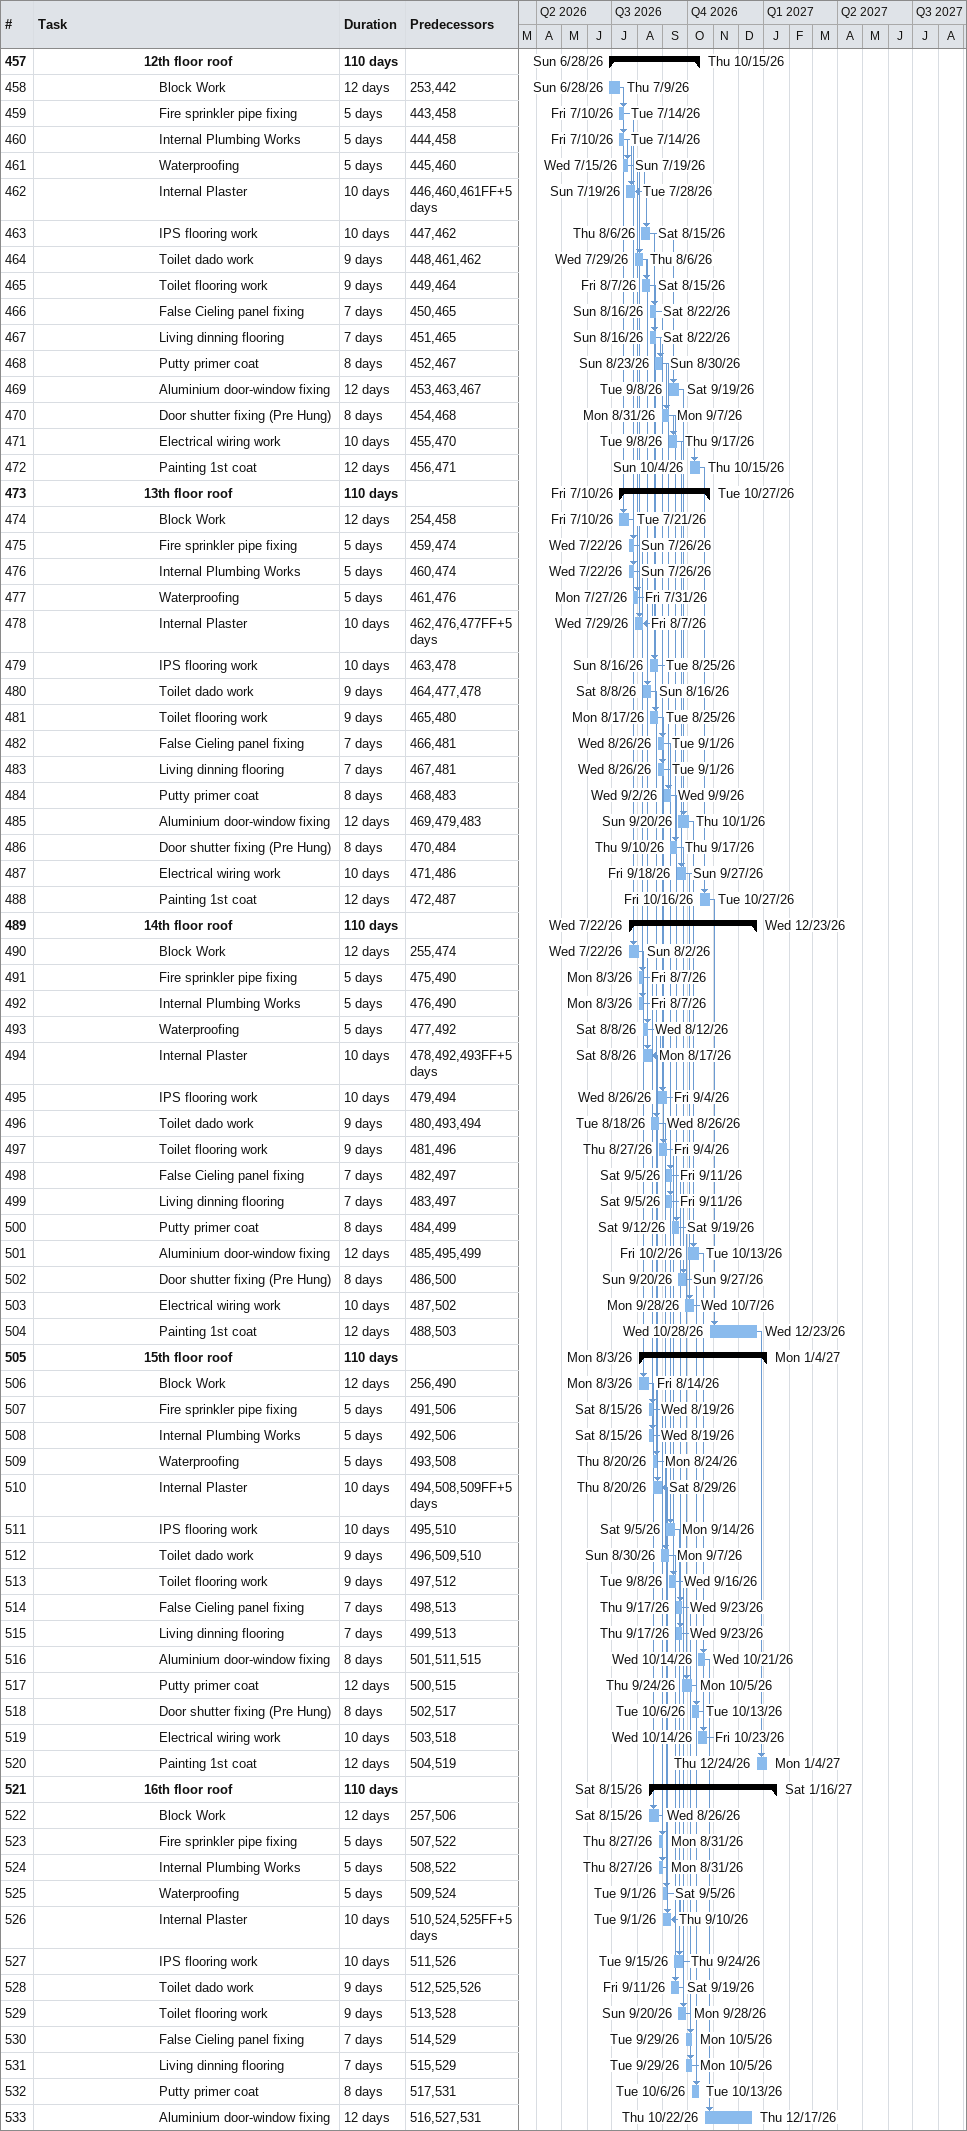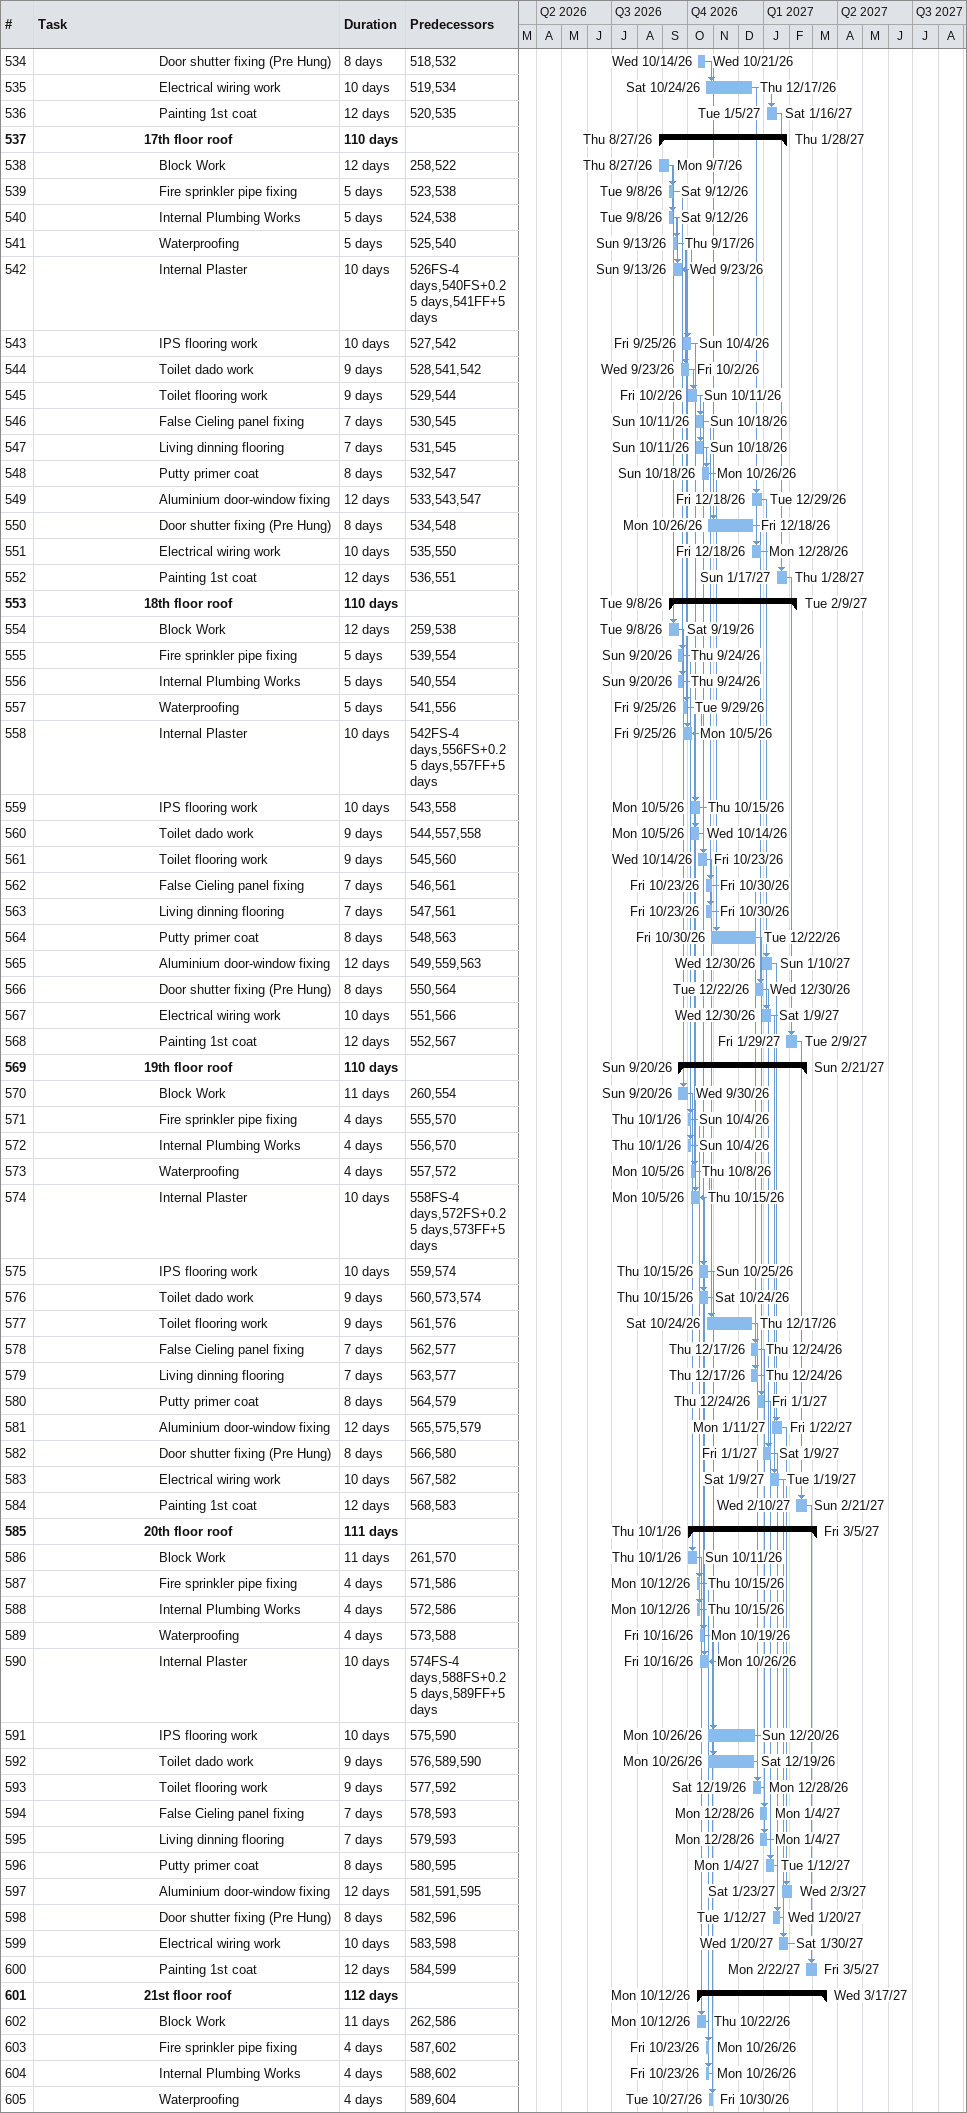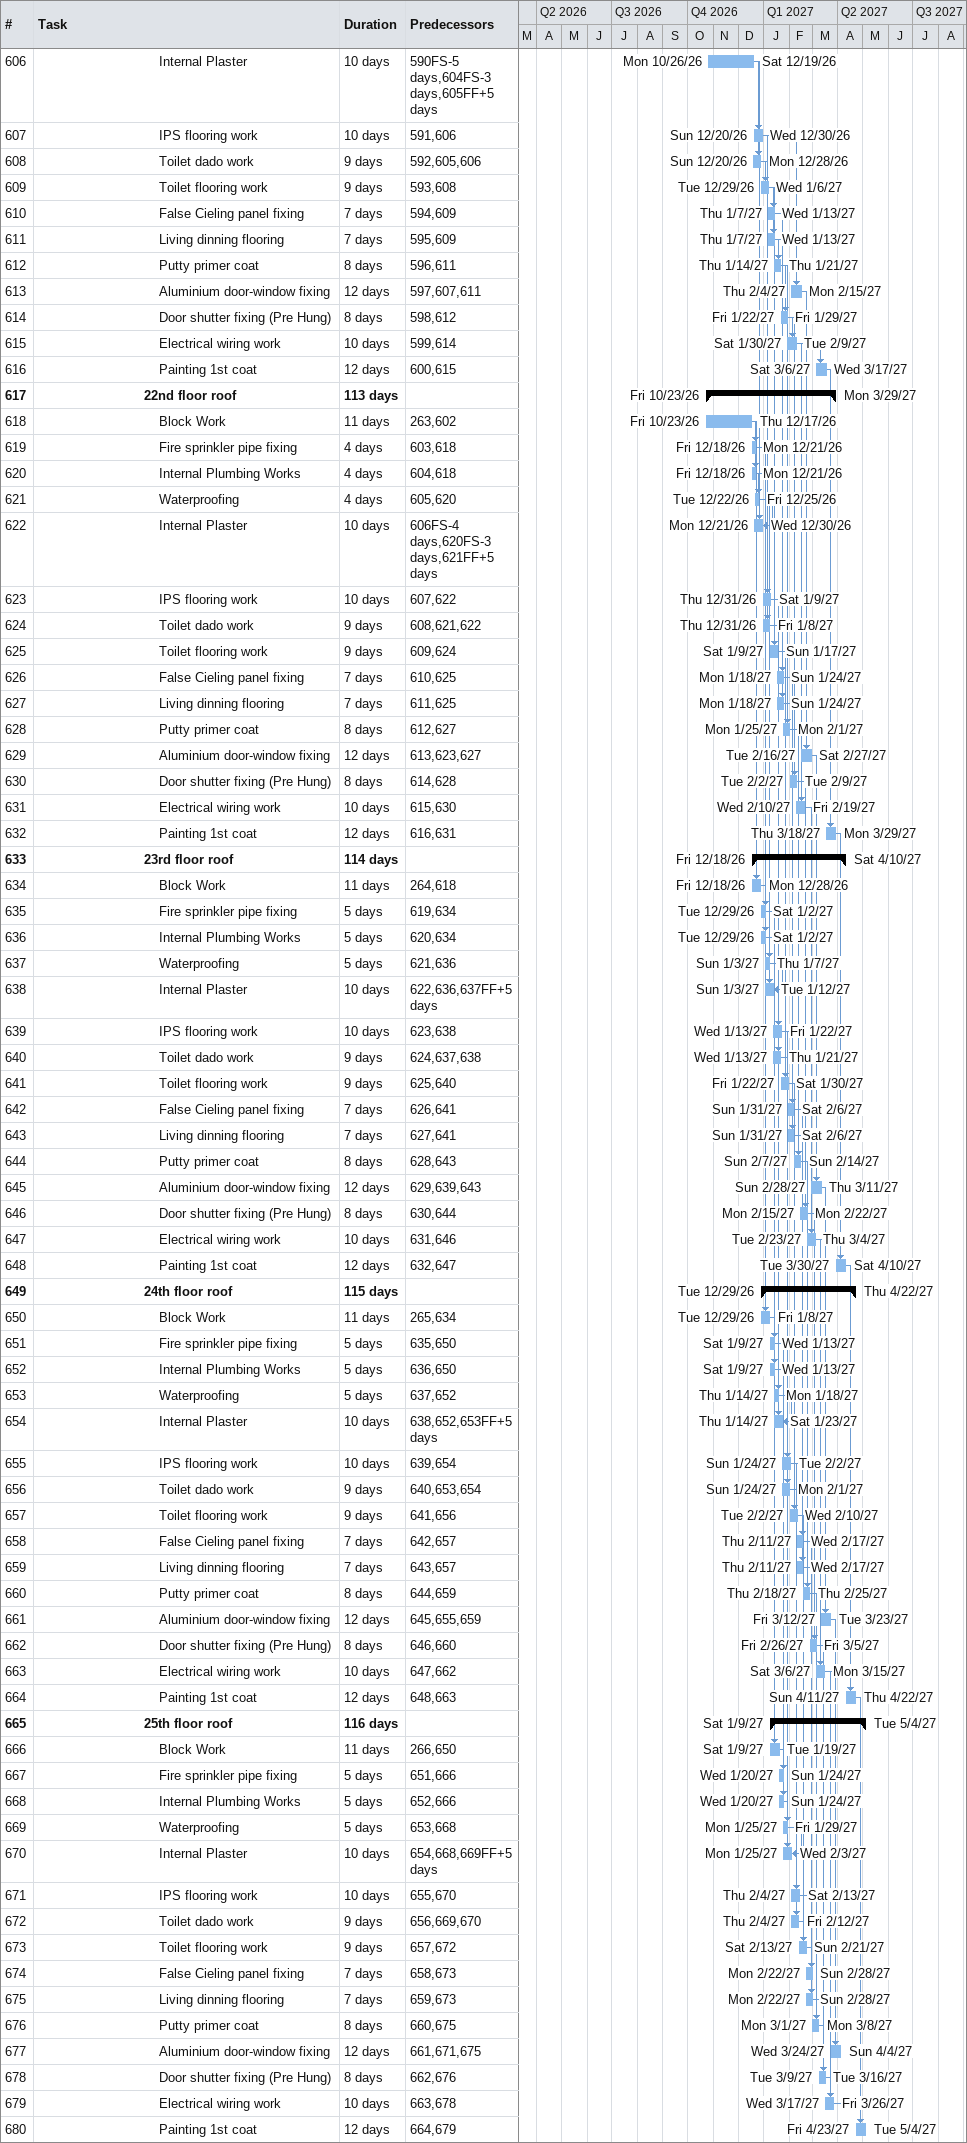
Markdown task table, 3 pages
| ID | Level | Task | Duration | Start | Finish | Predecessors |
|---|---|---|---|---|---|---|
| 457 | 8 | **12th floor roof** | 110d | 2026-06-28 | 2026-10-15 |  |
| 458 | 9 | Block Work | 12d | 2026-06-28 | 2026-07-09 | 253, 442 |
| 459 | 9 | Fire sprinkler pipe fixing | 5d | 2026-07-10 | 2026-07-14 | 443, 458 |
| 460 | 9 | Internal Plumbing Works | 5d | 2026-07-10 | 2026-07-14 | 444, 458 |
| 461 | 9 | Waterproofing | 5d | 2026-07-15 | 2026-07-19 | 445, 460 |
| 462 | 9 | Internal Plaster | 10d | 2026-07-19 | 2026-07-28 | 446, 460, 461FF+5d |
| 463 | 9 | IPS flooring work | 10d | 2026-08-06 | 2026-08-15 | 447, 462 |
| 464 | 9 | Toilet dado work | 9d | 2026-07-29 | 2026-08-06 | 448, 461, 462 |
| 465 | 9 | Toilet flooring work | 9d | 2026-08-07 | 2026-08-15 | 449, 464 |
| 466 | 9 | False Cieling panel fixing | 7d | 2026-08-16 | 2026-08-22 | 450, 465 |
| 467 | 9 | Living dinning flooring | 7d | 2026-08-16 | 2026-08-22 | 451, 465 |
| 468 | 9 | Putty primer coat | 8d | 2026-08-23 | 2026-08-30 | 452, 467 |
| 469 | 9 | Aluminium door-window fixing | 12d | 2026-09-08 | 2026-09-19 | 453, 463, 467 |
| 470 | 9 | Door shutter fixing (Pre Hung) | 8d | 2026-08-31 | 2026-09-07 | 454, 468 |
| 471 | 9 | Electrical wiring work | 10d | 2026-09-08 | 2026-09-17 | 455, 470 |
| 472 | 9 | Painting 1st coat | 12d | 2026-10-04 | 2026-10-15 | 456, 471 |
| 473 | 8 | **13th floor roof** | 110d | 2026-07-10 | 2026-10-27 |  |
| 474 | 9 | Block Work | 12d | 2026-07-10 | 2026-07-21 | 254, 458 |
| 475 | 9 | Fire sprinkler pipe fixing | 5d | 2026-07-22 | 2026-07-26 | 459, 474 |
| 476 | 9 | Internal Plumbing Works | 5d | 2026-07-22 | 2026-07-26 | 460, 474 |
| 477 | 9 | Waterproofing | 5d | 2026-07-27 | 2026-07-31 | 461, 476 |
| 478 | 9 | Internal Plaster | 10d | 2026-07-29 | 2026-08-07 | 462, 476, 477FF+5d |
| 479 | 9 | IPS flooring work | 10d | 2026-08-16 | 2026-08-25 | 463, 478 |
| 480 | 9 | Toilet dado work | 9d | 2026-08-08 | 2026-08-16 | 464, 477, 478 |
| 481 | 9 | Toilet flooring work | 9d | 2026-08-17 | 2026-08-25 | 465, 480 |
| 482 | 9 | False Cieling panel fixing | 7d | 2026-08-26 | 2026-09-01 | 466, 481 |
| 483 | 9 | Living dinning flooring | 7d | 2026-08-26 | 2026-09-01 | 467, 481 |
| 484 | 9 | Putty primer coat | 8d | 2026-09-02 | 2026-09-09 | 468, 483 |
| 485 | 9 | Aluminium door-window fixing | 12d | 2026-09-20 | 2026-10-01 | 469, 479, 483 |
| 486 | 9 | Door shutter fixing (Pre Hung) | 8d | 2026-09-10 | 2026-09-17 | 470, 484 |
| 487 | 9 | Electrical wiring work | 10d | 2026-09-18 | 2026-09-27 | 471, 486 |
| 488 | 9 | Painting 1st coat | 12d | 2026-10-16 | 2026-10-27 | 472, 487 |
| 489 | 8 | **14th floor roof** | 110d | 2026-07-22 | 2026-12-23 |  |
| 490 | 9 | Block Work | 12d | 2026-07-22 | 2026-08-02 | 255, 474 |
| 491 | 9 | Fire sprinkler pipe fixing | 5d | 2026-08-03 | 2026-08-07 | 475, 490 |
| 492 | 9 | Internal Plumbing Works | 5d | 2026-08-03 | 2026-08-07 | 476, 490 |
| 493 | 9 | Waterproofing | 5d | 2026-08-08 | 2026-08-12 | 477, 492 |
| 494 | 9 | Internal Plaster | 10d | 2026-08-08 | 2026-08-17 | 478, 492, 493FF+5d |
| 495 | 9 | IPS flooring work | 10d | 2026-08-26 | 2026-09-04 | 479, 494 |
| 496 | 9 | Toilet dado work | 9d | 2026-08-18 | 2026-08-26 | 480, 493, 494 |
| 497 | 9 | Toilet flooring work | 9d | 2026-08-27 | 2026-09-04 | 481, 496 |
| 498 | 9 | False Cieling panel fixing | 7d | 2026-09-05 | 2026-09-11 | 482, 497 |
| 499 | 9 | Living dinning flooring | 7d | 2026-09-05 | 2026-09-11 | 483, 497 |
| 500 | 9 | Putty primer coat | 8d | 2026-09-12 | 2026-09-19 | 484, 499 |
| 501 | 9 | Aluminium door-window fixing | 12d | 2026-10-02 | 2026-10-13 | 485, 495, 499 |
| 502 | 9 | Door shutter fixing (Pre Hung) | 8d | 2026-09-20 | 2026-09-27 | 486, 500 |
| 503 | 9 | Electrical wiring work | 10d | 2026-09-28 | 2026-10-07 | 487, 502 |
| 504 | 9 | Painting 1st coat | 12d | 2026-10-28 | 2026-12-23 | 488, 503 |
| 505 | 8 | **15th floor roof** | 110d | 2026-08-03 | 2027-01-04 |  |
| 506 | 9 | Block Work | 12d | 2026-08-03 | 2026-08-14 | 256, 490 |
| 507 | 9 | Fire sprinkler pipe fixing | 5d | 2026-08-15 | 2026-08-19 | 491, 506 |
| 508 | 9 | Internal Plumbing Works | 5d | 2026-08-15 | 2026-08-19 | 492, 506 |
| 509 | 9 | Waterproofing | 5d | 2026-08-20 | 2026-08-24 | 493, 508 |
| 510 | 9 | Internal Plaster | 10d | 2026-08-20 | 2026-08-29 | 494, 508, 509FF+5d |
| 511 | 9 | IPS flooring work | 10d | 2026-09-05 | 2026-09-14 | 495, 510 |
| 512 | 9 | Toilet dado work | 9d | 2026-08-30 | 2026-09-07 | 496, 509, 510 |
| 513 | 9 | Toilet flooring work | 9d | 2026-09-08 | 2026-09-16 | 497, 512 |
| 514 | 9 | False Cieling panel fixing | 7d | 2026-09-17 | 2026-09-23 | 498, 513 |
| 515 | 9 | Living dinning flooring | 7d | 2026-09-17 | 2026-09-23 | 499, 513 |
| 516 | 9 | Aluminium door-window fixing | 8d | 2026-10-14 | 2026-10-21 | 501, 511, 515 |
| 517 | 9 | Putty primer coat | 12d | 2026-09-24 | 2026-10-05 | 500, 515 |
| 518 | 9 | Door shutter fixing (Pre Hung) | 8d | 2026-10-06 | 2026-10-13 | 502, 517 |
| 519 | 9 | Electrical wiring work | 10d | 2026-10-14 | 2026-10-23 | 503, 518 |
| 520 | 9 | Painting 1st coat | 12d | 2026-12-24 | 2027-01-04 | 504, 519 |
| 521 | 8 | **16th floor roof** | 110d | 2026-08-15 | 2027-01-16 |  |
| 522 | 9 | Block Work | 12d | 2026-08-15 | 2026-08-26 | 257, 506 |
| 523 | 9 | Fire sprinkler pipe fixing | 5d | 2026-08-27 | 2026-08-31 | 507, 522 |
| 524 | 9 | Internal Plumbing Works | 5d | 2026-08-27 | 2026-08-31 | 508, 522 |
| 525 | 9 | Waterproofing | 5d | 2026-09-01 | 2026-09-05 | 509, 524 |
| 526 | 9 | Internal Plaster | 10d | 2026-09-01 | 2026-09-10 | 510, 524, 525FF+5d |
| 527 | 9 | IPS flooring work | 10d | 2026-09-15 | 2026-09-24 | 511, 526 |
| 528 | 9 | Toilet dado work | 9d | 2026-09-11 | 2026-09-19 | 512, 525, 526 |
| 529 | 9 | Toilet flooring work | 9d | 2026-09-20 | 2026-09-28 | 513, 528 |
| 530 | 9 | False Cieling panel fixing | 7d | 2026-09-29 | 2026-10-05 | 514, 529 |
| 531 | 9 | Living dinning flooring | 7d | 2026-09-29 | 2026-10-05 | 515, 529 |
| 532 | 9 | Putty primer coat | 8d | 2026-10-06 | 2026-10-13 | 517, 531 |
| 533 | 9 | Aluminium door-window fixing | 12d | 2026-10-22 | 2026-12-17 | 516, 527, 531 |
| 534 | 9 | Door shutter fixing (Pre Hung) | 8d | 2026-10-14 | 2026-10-21 | 518, 532 |
| 535 | 9 | Electrical wiring work | 10d | 2026-10-24 | 2026-12-17 | 519, 534 |
| 536 | 9 | Painting 1st coat | 12d | 2027-01-05 | 2027-01-16 | 520, 535 |
| 537 | 8 | **17th floor roof** | 110d | 2026-08-27 | 2027-01-28 |  |
| 538 | 9 | Block Work | 12d | 2026-08-27 | 2026-09-07 | 258, 522 |
| 539 | 9 | Fire sprinkler pipe fixing | 5d | 2026-09-08 | 2026-09-12 | 523, 538 |
| 540 | 9 | Internal Plumbing Works | 5d | 2026-09-08 | 2026-09-12 | 524, 538 |
| 541 | 9 | Waterproofing | 5d | 2026-09-13 | 2026-09-17 | 525, 540 |
| 542 | 9 | Internal Plaster | 10d | 2026-09-13 | 2026-09-23 | 526FS-4d, 540FS+0.25d, 541FF+5d |
| 543 | 9 | IPS flooring work | 10d | 2026-09-25 | 2026-10-04 | 527, 542 |
| 544 | 9 | Toilet dado work | 9d | 2026-09-23 | 2026-10-02 | 528, 541, 542 |
| 545 | 9 | Toilet flooring work | 9d | 2026-10-02 | 2026-10-11 | 529, 544 |
| 546 | 9 | False Cieling panel fixing | 7d | 2026-10-11 | 2026-10-18 | 530, 545 |
| 547 | 9 | Living dinning flooring | 7d | 2026-10-11 | 2026-10-18 | 531, 545 |
| 548 | 9 | Putty primer coat | 8d | 2026-10-18 | 2026-10-26 | 532, 547 |
| 549 | 9 | Aluminium door-window fixing | 12d | 2026-12-18 | 2026-12-29 | 533, 543, 547 |
| 550 | 9 | Door shutter fixing (Pre Hung) | 8d | 2026-10-26 | 2026-12-18 | 534, 548 |
| 551 | 9 | Electrical wiring work | 10d | 2026-12-18 | 2026-12-28 | 535, 550 |
| 552 | 9 | Painting 1st coat | 12d | 2027-01-17 | 2027-01-28 | 536, 551 |
| 553 | 8 | **18th floor roof** | 110d | 2026-09-08 | 2027-02-09 |  |
| 554 | 9 | Block Work | 12d | 2026-09-08 | 2026-09-19 | 259, 538 |
| 555 | 9 | Fire sprinkler pipe fixing | 5d | 2026-09-20 | 2026-09-24 | 539, 554 |
| 556 | 9 | Internal Plumbing Works | 5d | 2026-09-20 | 2026-09-24 | 540, 554 |
| 557 | 9 | Waterproofing | 5d | 2026-09-25 | 2026-09-29 | 541, 556 |
| 558 | 9 | Internal Plaster | 10d | 2026-09-25 | 2026-10-05 | 542FS-4d, 556FS+0.25d, 557FF+5d |
| 559 | 9 | IPS flooring work | 10d | 2026-10-05 | 2026-10-15 | 543, 558 |
| 560 | 9 | Toilet dado work | 9d | 2026-10-05 | 2026-10-14 | 544, 557, 558 |
| 561 | 9 | Toilet flooring work | 9d | 2026-10-14 | 2026-10-23 | 545, 560 |
| 562 | 9 | False Cieling panel fixing | 7d | 2026-10-23 | 2026-10-30 | 546, 561 |
| 563 | 9 | Living dinning flooring | 7d | 2026-10-23 | 2026-10-30 | 547, 561 |
| 564 | 9 | Putty primer coat | 8d | 2026-10-30 | 2026-12-22 | 548, 563 |
| 565 | 9 | Aluminium door-window fixing | 12d | 2026-12-30 | 2027-01-10 | 549, 559, 563 |
| 566 | 9 | Door shutter fixing (Pre Hung) | 8d | 2026-12-22 | 2026-12-30 | 550, 564 |
| 567 | 9 | Electrical wiring work | 10d | 2026-12-30 | 2027-01-09 | 551, 566 |
| 568 | 9 | Painting 1st coat | 12d | 2027-01-29 | 2027-02-09 | 552, 567 |
| 569 | 8 | **19th floor roof** | 110d | 2026-09-20 | 2027-02-21 |  |
| 570 | 9 | Block Work | 11d | 2026-09-20 | 2026-09-30 | 260, 554 |
| 571 | 9 | Fire sprinkler pipe fixing | 4d | 2026-10-01 | 2026-10-04 | 555, 570 |
| 572 | 9 | Internal Plumbing Works | 4d | 2026-10-01 | 2026-10-04 | 556, 570 |
| 573 | 9 | Waterproofing | 4d | 2026-10-05 | 2026-10-08 | 557, 572 |
| 574 | 9 | Internal Plaster | 10d | 2026-10-05 | 2026-10-15 | 558FS-4d, 572FS+0.25d, 573FF+5d |
| 575 | 9 | IPS flooring work | 10d | 2026-10-15 | 2026-10-25 | 559, 574 |
| 576 | 9 | Toilet dado work | 9d | 2026-10-15 | 2026-10-24 | 560, 573, 574 |
| 577 | 9 | Toilet flooring work | 9d | 2026-10-24 | 2026-12-17 | 561, 576 |
| 578 | 9 | False Cieling panel fixing | 7d | 2026-12-17 | 2026-12-24 | 562, 577 |
| 579 | 9 | Living dinning flooring | 7d | 2026-12-17 | 2026-12-24 | 563, 577 |
| 580 | 9 | Putty primer coat | 8d | 2026-12-24 | 2027-01-01 | 564, 579 |
| 581 | 9 | Aluminium door-window fixing | 12d | 2027-01-11 | 2027-01-22 | 565, 575, 579 |
| 582 | 9 | Door shutter fixing (Pre Hung) | 8d | 2027-01-01 | 2027-01-09 | 566, 580 |
| 583 | 9 | Electrical wiring work | 10d | 2027-01-09 | 2027-01-19 | 567, 582 |
| 584 | 9 | Painting 1st coat | 12d | 2027-02-10 | 2027-02-21 | 568, 583 |
| 585 | 8 | **20th floor roof** | 111d | 2026-10-01 | 2027-03-05 |  |
| 586 | 9 | Block Work | 11d | 2026-10-01 | 2026-10-11 | 261, 570 |
| 587 | 9 | Fire sprinkler pipe fixing | 4d | 2026-10-12 | 2026-10-15 | 571, 586 |
| 588 | 9 | Internal Plumbing Works | 4d | 2026-10-12 | 2026-10-15 | 572, 586 |
| 589 | 9 | Waterproofing | 4d | 2026-10-16 | 2026-10-19 | 573, 588 |
| 590 | 9 | Internal Plaster | 10d | 2026-10-16 | 2026-10-26 | 574FS-4d, 588FS+0.25d, 589FF+5d |
| 591 | 9 | IPS flooring work | 10d | 2026-10-26 | 2026-12-20 | 575, 590 |
| 592 | 9 | Toilet dado work | 9d | 2026-10-26 | 2026-12-19 | 576, 589, 590 |
| 593 | 9 | Toilet flooring work | 9d | 2026-12-19 | 2026-12-28 | 577, 592 |
| 594 | 9 | False Cieling panel fixing | 7d | 2026-12-28 | 2027-01-04 | 578, 593 |
| 595 | 9 | Living dinning flooring | 7d | 2026-12-28 | 2027-01-04 | 579, 593 |
| 596 | 9 | Putty primer coat | 8d | 2027-01-04 | 2027-01-12 | 580, 595 |
| 597 | 9 | Aluminium door-window fixing | 12d | 2027-01-23 | 2027-02-03 | 581, 591, 595 |
| 598 | 9 | Door shutter fixing (Pre Hung) | 8d | 2027-01-12 | 2027-01-20 | 582, 596 |
| 599 | 9 | Electrical wiring work | 10d | 2027-01-20 | 2027-01-30 | 583, 598 |
| 600 | 9 | Painting 1st coat | 12d | 2027-02-22 | 2027-03-05 | 584, 599 |
| 601 | 8 | **21st floor roof** | 112d | 2026-10-12 | 2027-03-17 |  |
| 602 | 9 | Block Work | 11d | 2026-10-12 | 2026-10-22 | 262, 586 |
| 603 | 9 | Fire sprinkler pipe fixing | 4d | 2026-10-23 | 2026-10-26 | 587, 602 |
| 604 | 9 | Internal Plumbing Works | 4d | 2026-10-23 | 2026-10-26 | 588, 602 |
| 605 | 9 | Waterproofing | 4d | 2026-10-27 | 2026-10-30 | 589, 604 |
| 606 | 9 | Internal Plaster | 10d | 2026-10-26 | 2026-12-19 | 590FS-5d, 604FS-3d, 605FF+5d |
| 607 | 9 | IPS flooring work | 10d | 2026-12-20 | 2026-12-30 | 591, 606 |
| 608 | 9 | Toilet dado work | 9d | 2026-12-20 | 2026-12-28 | 592, 605, 606 |
| 609 | 9 | Toilet flooring work | 9d | 2026-12-29 | 2027-01-06 | 593, 608 |
| 610 | 9 | False Cieling panel fixing | 7d | 2027-01-07 | 2027-01-13 | 594, 609 |
| 611 | 9 | Living dinning flooring | 7d | 2027-01-07 | 2027-01-13 | 595, 609 |
| 612 | 9 | Putty primer coat | 8d | 2027-01-14 | 2027-01-21 | 596, 611 |
| 613 | 9 | Aluminium door-window fixing | 12d | 2027-02-04 | 2027-02-15 | 597, 607, 611 |
| 614 | 9 | Door shutter fixing (Pre Hung) | 8d | 2027-01-22 | 2027-01-29 | 598, 612 |
| 615 | 9 | Electrical wiring work | 10d | 2027-01-30 | 2027-02-09 | 599, 614 |
| 616 | 9 | Painting 1st coat | 12d | 2027-03-06 | 2027-03-17 | 600, 615 |
| 617 | 8 | **22nd floor roof** | 113d | 2026-10-23 | 2027-03-29 |  |
| 618 | 9 | Block Work | 11d | 2026-10-23 | 2026-12-17 | 263, 602 |
| 619 | 9 | Fire sprinkler pipe fixing | 4d | 2026-12-18 | 2026-12-21 | 603, 618 |
| 620 | 9 | Internal Plumbing Works | 4d | 2026-12-18 | 2026-12-21 | 604, 618 |
| 621 | 9 | Waterproofing | 4d | 2026-12-22 | 2026-12-25 | 605, 620 |
| 622 | 9 | Internal Plaster | 10d | 2026-12-21 | 2026-12-30 | 606FS-4d, 620FS-3d, 621FF+5d |
| 623 | 9 | IPS flooring work | 10d | 2026-12-31 | 2027-01-09 | 607, 622 |
| 624 | 9 | Toilet dado work | 9d | 2026-12-31 | 2027-01-08 | 608, 621, 622 |
| 625 | 9 | Toilet flooring work | 9d | 2027-01-09 | 2027-01-17 | 609, 624 |
| 626 | 9 | False Cieling panel fixing | 7d | 2027-01-18 | 2027-01-24 | 610, 625 |
| 627 | 9 | Living dinning flooring | 7d | 2027-01-18 | 2027-01-24 | 611, 625 |
| 628 | 9 | Putty primer coat | 8d | 2027-01-25 | 2027-02-01 | 612, 627 |
| 629 | 9 | Aluminium door-window fixing | 12d | 2027-02-16 | 2027-02-27 | 613, 623, 627 |
| 630 | 9 | Door shutter fixing (Pre Hung) | 8d | 2027-02-02 | 2027-02-09 | 614, 628 |
| 631 | 9 | Electrical wiring work | 10d | 2027-02-10 | 2027-02-19 | 615, 630 |
| 632 | 9 | Painting 1st coat | 12d | 2027-03-18 | 2027-03-29 | 616, 631 |
| 633 | 8 | **23rd floor roof** | 114d | 2026-12-18 | 2027-04-10 |  |
| 634 | 9 | Block Work | 11d | 2026-12-18 | 2026-12-28 | 264, 618 |
| 635 | 9 | Fire sprinkler pipe fixing | 5d | 2026-12-29 | 2027-01-02 | 619, 634 |
| 636 | 9 | Internal Plumbing Works | 5d | 2026-12-29 | 2027-01-02 | 620, 634 |
| 637 | 9 | Waterproofing | 5d | 2027-01-03 | 2027-01-07 | 621, 636 |
| 638 | 9 | Internal Plaster | 10d | 2027-01-03 | 2027-01-12 | 622, 636, 637FF+5d |
| 639 | 9 | IPS flooring work | 10d | 2027-01-13 | 2027-01-22 | 623, 638 |
| 640 | 9 | Toilet dado work | 9d | 2027-01-13 | 2027-01-21 | 624, 637, 638 |
| 641 | 9 | Toilet flooring work | 9d | 2027-01-22 | 2027-01-30 | 625, 640 |
| 642 | 9 | False Cieling panel fixing | 7d | 2027-01-31 | 2027-02-06 | 626, 641 |
| 643 | 9 | Living dinning flooring | 7d | 2027-01-31 | 2027-02-06 | 627, 641 |
| 644 | 9 | Putty primer coat | 8d | 2027-02-07 | 2027-02-14 | 628, 643 |
| 645 | 9 | Aluminium door-window fixing | 12d | 2027-02-28 | 2027-03-11 | 629, 639, 643 |
| 646 | 9 | Door shutter fixing (Pre Hung) | 8d | 2027-02-15 | 2027-02-22 | 630, 644 |
| 647 | 9 | Electrical wiring work | 10d | 2027-02-23 | 2027-03-04 | 631, 646 |
| 648 | 9 | Painting 1st coat | 12d | 2027-03-30 | 2027-04-10 | 632, 647 |
| 649 | 8 | **24th floor roof** | 115d | 2026-12-29 | 2027-04-22 |  |
| 650 | 9 | Block Work | 11d | 2026-12-29 | 2027-01-08 | 265, 634 |
| 651 | 9 | Fire sprinkler pipe fixing | 5d | 2027-01-09 | 2027-01-13 | 635, 650 |
| 652 | 9 | Internal Plumbing Works | 5d | 2027-01-09 | 2027-01-13 | 636, 650 |
| 653 | 9 | Waterproofing | 5d | 2027-01-14 | 2027-01-18 | 637, 652 |
| 654 | 9 | Internal Plaster | 10d | 2027-01-14 | 2027-01-23 | 638, 652, 653FF+5d |
| 655 | 9 | IPS flooring work | 10d | 2027-01-24 | 2027-02-02 | 639, 654 |
| 656 | 9 | Toilet dado work | 9d | 2027-01-24 | 2027-02-01 | 640, 653, 654 |
| 657 | 9 | Toilet flooring work | 9d | 2027-02-02 | 2027-02-10 | 641, 656 |
| 658 | 9 | False Cieling panel fixing | 7d | 2027-02-11 | 2027-02-17 | 642, 657 |
| 659 | 9 | Living dinning flooring | 7d | 2027-02-11 | 2027-02-17 | 643, 657 |
| 660 | 9 | Putty primer coat | 8d | 2027-02-18 | 2027-02-25 | 644, 659 |
| 661 | 9 | Aluminium door-window fixing | 12d | 2027-03-12 | 2027-03-23 | 645, 655, 659 |
| 662 | 9 | Door shutter fixing (Pre Hung) | 8d | 2027-02-26 | 2027-03-05 | 646, 660 |
| 663 | 9 | Electrical wiring work | 10d | 2027-03-06 | 2027-03-15 | 647, 662 |
| 664 | 9 | Painting 1st coat | 12d | 2027-04-11 | 2027-04-22 | 648, 663 |
| 665 | 8 | **25th floor roof** | 116d | 2027-01-09 | 2027-05-04 |  |
| 666 | 9 | Block Work | 11d | 2027-01-09 | 2027-01-19 | 266, 650 |
| 667 | 9 | Fire sprinkler pipe fixing | 5d | 2027-01-20 | 2027-01-24 | 651, 666 |
| 668 | 9 | Internal Plumbing Works | 5d | 2027-01-20 | 2027-01-24 | 652, 666 |
| 669 | 9 | Waterproofing | 5d | 2027-01-25 | 2027-01-29 | 653, 668 |
| 670 | 9 | Internal Plaster | 10d | 2027-01-25 | 2027-02-03 | 654, 668, 669FF+5d |
| 671 | 9 | IPS flooring work | 10d | 2027-02-04 | 2027-02-13 | 655, 670 |
| 672 | 9 | Toilet dado work | 9d | 2027-02-04 | 2027-02-12 | 656, 669, 670 |
| 673 | 9 | Toilet flooring work | 9d | 2027-02-13 | 2027-02-21 | 657, 672 |
| 674 | 9 | False Cieling panel fixing | 7d | 2027-02-22 | 2027-02-28 | 658, 673 |
| 675 | 9 | Living dinning flooring | 7d | 2027-02-22 | 2027-02-28 | 659, 673 |
| 676 | 9 | Putty primer coat | 8d | 2027-03-01 | 2027-03-08 | 660, 675 |
| 677 | 9 | Aluminium door-window fixing | 12d | 2027-03-24 | 2027-04-04 | 661, 671, 675 |
| 678 | 9 | Door shutter fixing (Pre Hung) | 8d | 2027-03-09 | 2027-03-16 | 662, 676 |
| 679 | 9 | Electrical wiring work | 10d | 2027-03-17 | 2027-03-26 | 663, 678 |
| 680 | 9 | Painting 1st coat | 12d | 2027-04-23 | 2027-05-04 | 664, 679 |
